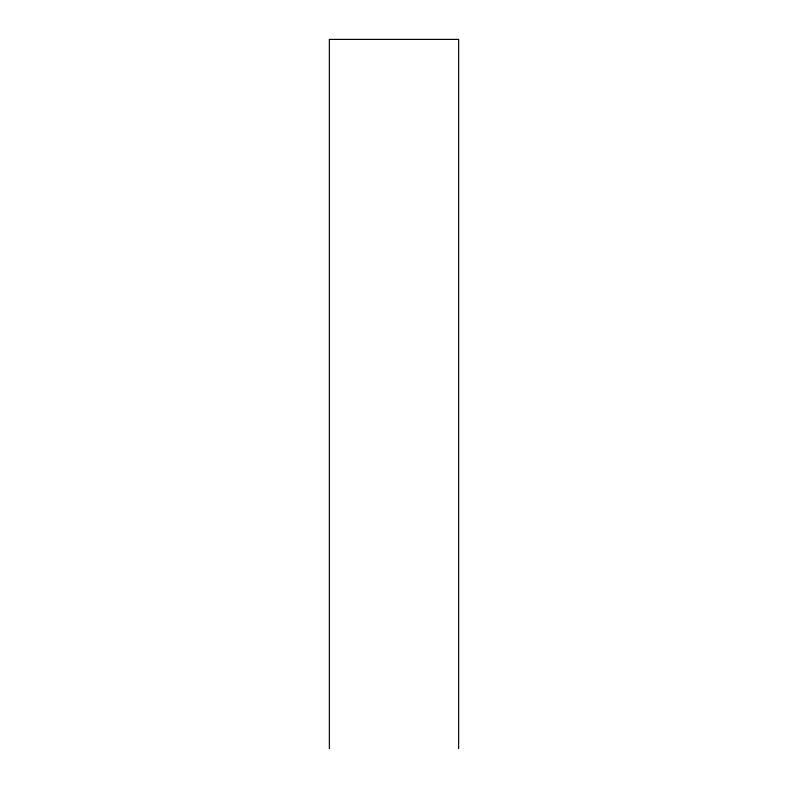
<?xml version="1.0" encoding="UTF-8"?>
<svg xmlns="http://www.w3.org/2000/svg" width="788" height="788" viewBox="0 0 788 788"><rect width="100%" height="100%" fill="white"/><g stroke="black" fill="none" stroke-linecap="round" stroke-linejoin="round"><path stroke-width="1.18" d="M458.636 748.6L458.636 39.4L329.364 39.4L329.364 748.6"/></g></svg>
